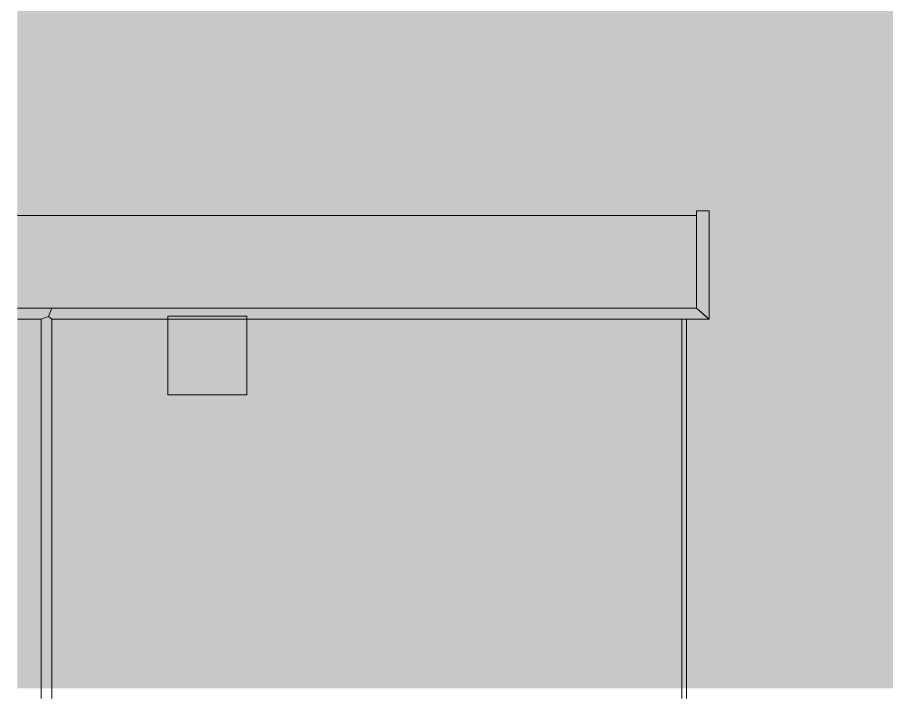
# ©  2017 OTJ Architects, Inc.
# Model space of a CAD drawing. Header units: inches. Extents: x 395 to 1878, y 644 to 1756.
# Drawn here: x 395.1 to 676.2, y 644.2 to 864.6 of the extents above; entities that cross this region are included whole.
import ezdxf

# ---------------------------------------------------------------- set-up
doc = ezdxf.new("R2010")
doc.units = ezdxf.units.IN
doc.header["$MEASUREMENT"] = 0
for name, color, linetype, lineweight in [('4694_52_BB$0$BPT', 7, 'Continuous', 9), ('9t floor LINKED_dwg', 8, 'Continuous', 9), ('A-DETL-GENF', 92, 'Continuous', 9), ('A-Flor-Case-Exst', 7, 'Continuous', 9), ('A-Glaz-Exst', 7, 'Continuous', 9), ('A-Wall-Exst', 7, 'Continuous', 9), ('A-WALL-PATT', 111, 'Continuous', 13)]:
    doc.layers.add(name, color=color, linetype=linetype, lineweight=lineweight)

# ---------------------------------------------------------------- blocks, each defined once
blk = doc.blocks.new('9t floor LINKED_dwg-4848483-FIRST FLOOR POWER _ SIGNAL')
at = {"layer": '4694_52_BB$0$BPT', "flags": 128}
blk.add_lwpolyline([(443.75, 742.5), (469.25, 742.5), (469.25, 768), (443.75, 768)], close=True, dxfattribs=at)
at = {"layer": 'A-Flor-Case-Exst', "flags": 128}
blk.add_lwpolyline([(395.07, 800.5), (614.75, 800.5), (614.75, 770.5), (395.07, 770.5)], dxfattribs=at)
at = {"layer": 'A-Glaz-Exst', "flags": 128}
blk.add_lwpolyline([(611.5, 644.22), (611.5, 767), (610, 767), (610, 644.22)], dxfattribs=at)
at = {"layer": 'A-Wall-Exst', "flags": 128}
for points in [[(406.25, 644.22), (406.25, 767), (618.75, 767), (618.75, 802), (614.75, 802), (614.75, 770.5), (406.25, 770.5), (395.07, 770.5)], [(395.07, 767), (402.75, 767), (402.75, 644.22)]]:
    blk.add_lwpolyline(points, dxfattribs=at)
at = {"layer": 'A-WALL-PATT', "color": 7, "lineweight": 9}
blk.add_line((614.75, 802), (618.75, 802), dxfattribs=at)
at = {"layer": 'A-WALL-PATT', "color": 7, "lineweight": 9, "flags": 128}
for points in [[(406.25, 767), (405.08, 767.88), (406.25, 770.5), (405.08, 767.88)], [(614.75, 770.5), (617.75, 767.88), (618.75, 767)], [(405.08, 767.88), (402.75, 767)]]:
    blk.add_lwpolyline(points, close=True, dxfattribs=at)

msp = doc.modelspace()

# ---------------------------------------------------------------- hatches: boundary and pattern name
at = {"layer": 'A-DETL-GENF'}
h = msp.add_hatch(color=254, dxfattribs=at)
h.paths.add_polyline_path([(811.25, 647.5), (887.25, 647.5), (887.25, 694.57), (811.25, 694.57), (811.25, 650.52)], flags=0)
h.paths.add_polyline_path([(807.08, 647.5), (807.25, 647.5), (807.25, 698.57), (887.25, 698.57), (887.25, 705), (891.25, 705), (891.25, 647.5), (1223.25, 647.5), (1223.25, 705), (1227.25, 705), (1227.25, 693.07), (1315.25, 693.07), (1315.25, 662.79), (1339.25, 662.79), (1339.25, 647.5), (1401.5, 647.5), (1401.5, 682.5), (1425.5, 682.5), (1425.5, 647.5), (1878.31, 647.5), (1878.31, 893.5), (1671.99, 893.5), (1671.99, 1257.87), (1663.25, 1257.87), (1663.25, 1256.51), (1667.49, 1256.51), (1667.49, 1238.51), (1649.49, 1238.51), (1649.49, 1254.12), (1429.25, 1254.12), (1429.25, 1233.5), (1403.75, 1233.5), (1403.75, 1254.12), (1216.25, 1254.12), (1216.25, 1237), (1198.25, 1237), (1198.25, 1250.56), (1104.25, 1250.56), (1104.25, 1198.56), (1135.73, 1198.56), (1135.73, 1194.56), (1104.25, 1194.56), (1104.25, 1191.56), (1100.25, 1191.56), (1100.25, 1254.56), (1102.13, 1254.56), (1102.13, 1257.87), (1014.25, 1257.87), (1014.25, 1219), (1002.25, 1219), (1002.25, 1250.56), (943.28, 1250.56), (943.28, 1208.56), (921.28, 1208.56), (921.28, 1232.56), (820.25, 1232.56), (820.25, 1102.56), (858.25, 1102.56), (858.25, 1098.56), (820.25, 1098.56), (820.25, 1084.56), (964.25, 1084.56), (964.25, 1098.56), (876.25, 1098.56), (876.25, 1102.56), (964.25, 1102.56), (964.25, 1161.64), (968.25, 1161.64), (968.25, 1106.56), (1010.25, 1106.56), (1010.25, 1109.59), (1014.25, 1109.59), (1014.25, 1073.1), (1010.25, 1073.1), (1010.25, 1076.56), (968.25, 1076.56), (968.25, 1018.56), (964.25, 1018.56), (964.25, 1080.56), (820.25, 1080.56), (820.25, 946.56), (858.25, 946.56), (858.25, 946.31), (876.25, 946.31), (876.25, 946.56), (971.53, 946.56), (971.53, 970.56), (1010.25, 970.56), (1010.25, 1037.1), (1014.25, 1037.1), (1014.25, 969), (1002.25, 969), (975.53, 966.56), (975.53, 918.56), (1010.25, 918.56), (1010.25, 950.56), (1014.25, 950.56), (1014.25, 914.56), (971.53, 914.56), (971.53, 927.72), (953.53, 927.72), (953.53, 914.56), (891.25, 914.56), (891.25, 911.3), (888.63, 911.3), (888.63, 839.74), (891.25, 839.74), (891.25, 833.44), (888.63, 833.44), (888.63, 833), (911.63, 833), (911.63, 829), (899.25, 829), (899.25, 797.44), (887.25, 797.44), (887.25, 814.06), (685, 814.06), (685, 870.94), (446.5, 870.94), (446.5, 891.94), (395.07, 891.94), (395.07, 647.5), (765.88, 647.5)], flags=0)
h.paths.add_polyline_path([(1271.25, 647.5), (1271.25, 689.07), (1227.25, 689.07), (1227.25, 647.5)], flags=0)
h.paths.add_polyline_path([(1311.25, 647.5), (1311.25, 689.07), (1275.25, 689.07), (1275.25, 647.5), (1275.68, 647.5)], flags=0)
h.paths.add_polyline_path([(903.25, 647.5), (903.25, 705.44), (887.25, 705.44), (887.25, 717), (909.13, 717), (909.13, 789.61), (891.25, 789.61), (891.25, 717.44), (887.25, 717.44), (887.25, 797), (891.25, 797), (891.25, 793.61), (983.25, 793.61), (983.25, 815.1), (959.13, 815.1), (959.13, 829), (947.63, 829), (947.63, 833), (963.13, 833), (963.13, 819.1), (983.25, 819.1), (983.25, 833), (987.25, 833), (987.25, 786.11), (983.25, 786.11), (983.25, 789.61), (913.13, 789.61), (913.13, 717), (987.25, 717), (987.25, 705.44), (971.25, 705.44), (971.25, 713), (903.25, 713)], flags=0)
h.paths.add_polyline_path([(1127.25, 675.14), (1127.25, 705), (1131.25, 705), (1131.25, 675.14)], flags=0)
h.paths.add_polyline_path([(983.25, 675.14), (983.25, 705), (987.25, 705), (987.25, 675.14)], flags=0)
h.paths.add_polyline_path([(1223.1, 705.44), (1211.25, 705.44), (1211.25, 709), (1143.25, 709), (1143.25, 705.44), (1127.25, 705.44), (1127.25, 717), (1143.25, 717), (1143.25, 713), (1211.25, 713), (1211.25, 717), (1227.25, 717), (1227.25, 705.44), (1223.25, 705.44)], flags=0)
h.paths.add_polyline_path([(1223.25, 717.44), (1223.25, 821), (1211.25, 821), (1211.25, 833), (1227.25, 833), (1227.25, 717.44)], flags=0)
h.paths.add_polyline_path([(1131.25, 717.44), (1127.25, 717.44), (1127.25, 744.12), (1131.25, 744.11)], flags=0)
h.paths.add_polyline_path([(983.25, 717.44), (983.25, 744.11), (987.25, 744.11), (987.25, 717.44)], flags=0)
h.paths.add_polyline_path([(1493, 746.25), (1493, 842.25), (1643.75, 842.25), (1643.75, 820.25), (1515, 820.25), (1515, 746.25), (1507.5, 746.25)], flags=0)
h.paths.add_polyline_path([(1407, 768), (1393, 768), (1393, 855.02), (1407, 855.02), (1407, 814.06)], flags=0)
h.paths.add_polyline_path([(1131.25, 786.11), (1127.25, 786.11), (1127.25, 833), (1143.25, 833), (1143.25, 821), (1131.25, 821), (1131.25, 793.61)], flags=0)
h.paths.add_polyline_path([(1772.49, 869.55), (1759.49, 869.55), (1759.49, 885.5), (1772.49, 885.5), (1772.49, 870)], flags=0)
h.paths.add_polyline_path([(1667.62, 870), (1647.75, 870), (1647.75, 890), (1667.62, 890), (1667.62, 889.13), (1667.75, 889.13), (1667.75, 870)], flags=0)
h.paths.add_polyline_path([(912.3, 918.56), (949.53, 918.56), (949.53, 931.72), (971.53, 931.72), (971.53, 934.56), (891.25, 934.56), (891.25, 918.56)], flags=0)
h.paths.add_polyline_path([(876.25, 934.19), (887.25, 934.19), (887.25, 934.56), (876.25, 934.56), (876.25, 938.56), (971.53, 938.56), (971.53, 942.56), (820.25, 942.56), (820.25, 938.56), (821.75, 938.56), (821.75, 934.56), (816.25, 934.56), (816.25, 934.19), (858.58, 934.19)], flags=0)
h.paths.add_polyline_path([(825.5, 934.56), (825.5, 938.56), (858.25, 938.56), (858.25, 934.56)], flags=0)
h.paths.add_polyline_path([(1202.25, 951), (1198.25, 951), (1198.25, 968.56), (1216.25, 968.56), (1216.25, 951)], flags=0)
h.paths.add_polyline_path([(1002.25, 966.56), (975.53, 966.56), (1002.25, 969)], flags=0)
h.paths.add_polyline_path([(1202.25, 969), (1198.25, 969), (1198.25, 1194.56), (1171.73, 1194.56), (1171.73, 1198.56), (1198.25, 1198.56), (1198.25, 1236.56), (1202.25, 1236.56), (1202.25, 969.65)], flags=0)
h.paths.add_polyline_path([(817, 977.94), (817, 1106.37), (816.25, 1106.37), (816.25, 977.94)], flags=0)
h.paths.add_polyline_path([(1429.25, 988), (1403.75, 988), (1403.75, 1013.5), (1429.25, 1013.5)], flags=0)
h.paths.add_polyline_path([(1649.49, 992.51), (1649.49, 1010.51), (1667.49, 1010.51), (1667.49, 992.51), (1663.27, 992.51)], flags=0)
h.paths.add_polyline_path([(1010.25, 1080.56), (1010.25, 1102.56), (968.25, 1102.56), (968.25, 1080.56), (997.73, 1080.56)], flags=0)
h.paths.add_polyline_path([(816.25, 1110.12), (817, 1110.12), (817, 1254.12), (816.25, 1254.12), (816.25, 1132.36)], flags=0)
h.paths.add_polyline_path([(1663.27, 1117.61), (1647.27, 1117.61), (1647.27, 1130.61), (1663.27, 1130.61)], flags=0)
h.paths.add_polyline_path([(1010.25, 1145.59), (1010.25, 1218.56), (1014.25, 1218.56), (1014.25, 1145.59)], flags=0)
h.paths.add_polyline_path([(925.28, 1212.56), (939.28, 1212.56), (939.28, 1250.56), (876.25, 1250.56), (876.25, 1243), (858.25, 1243), (858.25, 1250.56), (820.25, 1250.56), (820.25, 1236.56), (925.28, 1236.56), (925.28, 1226.56)], flags=0)

# ---------------------------------------------------------------- block references
at = {"layer": '9t floor LINKED_dwg', "color": 7}
msp.add_blockref('9t floor LINKED_dwg-4848483-FIRST FLOOR POWER _ SIGNAL', (0, 0), dxfattribs=at)

doc.saveas('drawing.dxf')
